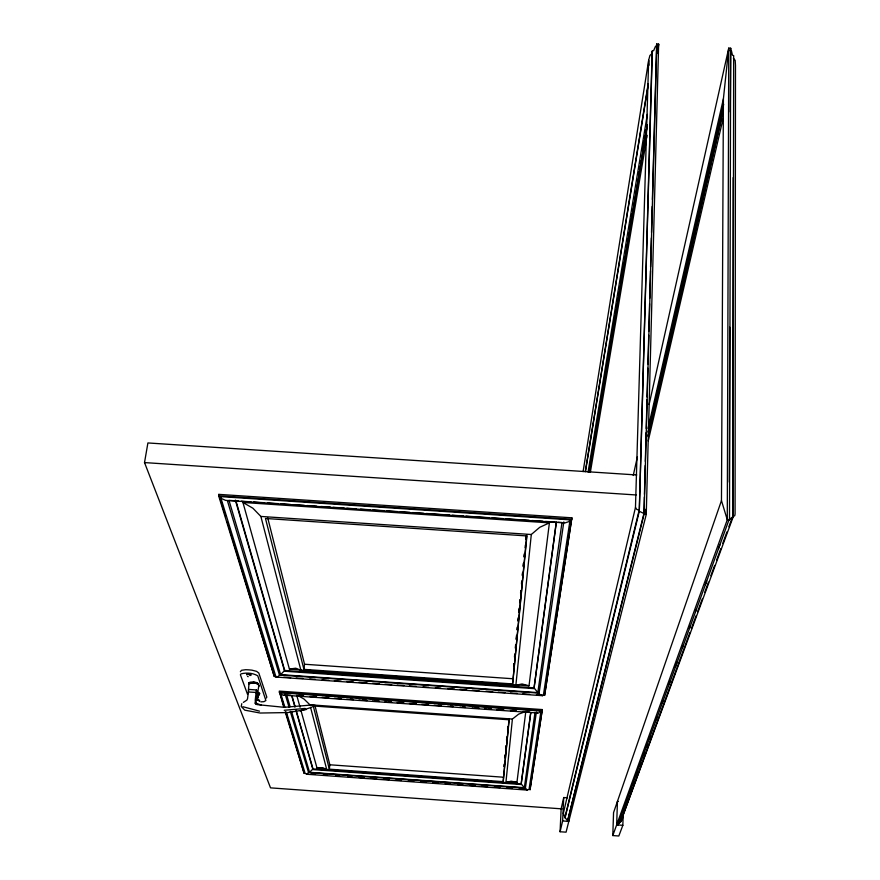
<?xml version="1.0" encoding="UTF-8"?>
<svg xmlns="http://www.w3.org/2000/svg" width="880" height="880" viewBox="0 0 880 880"><rect width="100%" height="100%" fill="white"/><g stroke="black" fill="none" stroke-linecap="round" stroke-linejoin="round"><path stroke-width="1.32" d="M729.333 482.13L729.729 327.206M730.29 111.947L730.664 48.224L728.75 48.114L649.099 404.503M618.387 824.043L620.653 821.843L732.974 517.462L733.194 177.584M730.059 50.897L730.664 48.224L729.487 519.937L727.276 519.794L721.468 500.588L723.404 98.835L728.75 48.114L727.276 519.794L612.799 835.56L618.816 836L622.842 825.308L623.161 814.869M644.369 497.046L644.05 514.283L567.49 821.304L643.929 513.502L639.287 511.269L565.07 817.828L567.534 820.369M644.446 494.307L645.216 465.52M645.326 461.406L646.107 432.619M646.217 428.505L646.998 399.718M647.064 396.979L647.845 368.192M647.955 364.078L648.736 335.291M648.846 331.177L649.583 303.754M649.737 298.276L650.474 270.853M650.584 266.739L651.365 237.952M651.508 232.474L652.212 206.426M652.399 199.573L656.722 44L658.636 44.11L646.25 514.426L566.071 832.172L560.076 831.743L561.143 808.819L563.728 797.533L567.545 797.808M565.07 817.828L563.343 813.285L635.47 507.43L648.648 60.324L649.913 55.473L652.091 53.559L652.333 50.93L653.587 50.721L655.446 46.464L656.546 46.035M652.091 53.559L639.287 511.269L652.333 50.93L651.893 53.636M620.653 821.843L689.953 632.456M612.799 835.56L613.558 812.592L721.468 500.588M568.964 817.487L568.788 821.392L562.639 820.952L560.076 831.743M562.639 820.952L563.728 797.533M536.415 694.804L544.61 695.376L571.879 517.814L218.856 494.373L218.647 495.814L274.285 676.478L278.377 676.764M542.3 709.566L530.035 789.712L542.3 709.566L279.279 691.108L283.58 706.662M544.61 695.376L571.879 517.814M556.325 521.862L534.05 687.83L537.823 692.604L280.621 674.63L228.987 500.368L238.579 501.006M530.673 712.998L521.169 783.827L524.337 787.699L309.562 772.299L291.687 711.964M503.184 781.638L509.157 719.785L313.258 705.991L329.351 769.175L503.184 781.638L509.069 718.949M504.119 766.623L504.262 764.434M512.622 683.925L526.922 535.942L265.485 518.474L303.93 669.372L512.622 683.925L526.768 535.183M513.865 663.817L513.711 666.38L514.019 663.575M657.778 53.449L658.636 44.11L657.734 49.533M504.845 757.9L505.109 755.183M505.758 748.396L506.011 745.679M506.528 740.245L506.792 737.528M507.573 729.388L507.826 726.671M514.459 657.096L514.723 654.379M515.372 647.581L515.625 644.864M516.153 639.419L516.538 635.338M517.055 629.904L517.319 627.187M517.968 620.389L518.221 617.661M518.738 612.227L519.134 608.146M519.651 602.712L519.904 599.984M520.553 593.186L520.817 590.469M521.466 583.671L521.719 580.954M522.247 575.509L522.5 572.792M523.149 565.994L523.413 563.277M524.062 556.479L524.315 553.751M525.745 538.802L525.998 536.085M504.185 766.37L504.438 763.675M505.087 756.943L505.34 754.248M505.857 748.847L506.121 746.152M506.759 739.42L507.023 736.725M507.661 729.982L507.925 727.287M514.668 656.755L514.932 654.038M515.449 648.582L515.713 645.854M516.362 639.045L516.626 636.317M517.275 629.508L517.539 626.78M518.056 621.324L518.32 618.607M518.969 611.787L519.233 609.059M519.882 602.25L520.146 599.522M520.663 594.077L520.927 591.349M521.576 584.529L521.84 581.812M522.489 574.992L522.753 572.264M523.27 566.819L523.666 562.727M524.183 557.282L524.447 554.554M525.096 547.734L525.36 545.017M525.877 539.561L526.273 535.48M301.169 711.238L317.009 768.009L322.399 767.668L326.788 769.747L505.901 782.584L512.402 719.048L518.65 714.131L525.811 711.48L516.945 782.331L507.353 781.649M549.406 522.863L242.946 502.469L289.41 669.053L295.757 668.206L300.894 670.252L515.867 685.245L531.3 534.501L539.715 527.329L549.406 522.863L529.023 685.773L516.703 684.915M329.351 769.175L329.835 764.786L314.82 705.1M296.186 710.358L313.005 768.911L309.562 772.299M303.93 669.372L304.546 664.246L267.663 517.638M235.862 500.478L284.702 670.439L280.621 674.63M274.285 676.478L227.315 521.906M530.816 712.393L521.125 784.509L312.939 769.582L296.098 711.095M556.281 522.83L534.006 688.622L284.614 671.22L235.345 500.115M255.794 703.967L256.938 695.629L256.872 693.649L255.86 692.428L248.402 691.988L247.522 698.786L246.851 700.139L243.353 702.383M524.337 787.699L535.018 712.371M537.823 692.604L561.968 522.522L557.854 522.247M284.823 707.003L280.445 692.714L540.98 711.007L529.045 789.36L527.153 790.075L525.404 788.084L536.382 712.063L537.196 712.965M542.542 695.695L276.012 677.061L220.451 496.606L570.086 519.849L543.433 694.892L542.542 695.695L539.869 694.606L539.11 693.132L563.816 521.906M248.237 693.121L248.743 689.414L256.421 689.975L257.444 691.218M583.099 471.592L648.648 60.324L649.033 65.252M585.288 471.702L648.208 83.666M585.453 471.482L648.175 85.107M656.282 46.706L656.722 44L644.05 514.283L646.25 514.426L645.392 509.355M588.06 472.065L647.339 114.4M590.458 462.649L595.87 430.177M599.258 409.882L601.282 397.694M601.733 394.988L602.184 392.282M612.117 332.75L612.568 330.044M613.019 327.338L613.47 324.632M613.921 321.926L614.372 319.22M620.917 279.983L621.368 277.277M621.819 274.571L622.27 271.865M622.721 269.159L623.172 266.453M629.717 227.216L630.168 224.51M630.619 221.804L631.07 219.098M631.521 216.392L631.972 213.686M638.517 174.449L638.968 171.743M639.419 169.037L639.87 166.331M640.321 163.625L640.772 160.919M642.807 148.742L643.258 146.036M643.709 143.33L644.16 140.624M644.611 137.918L645.062 135.212M645.513 132.506L645.964 129.8M589.215 472.296L647.328 124.784M589.402 471.9L647.328 125.818M257.851 691.647L258.896 685.399L257.675 683.408L249.106 682.715L248.622 684.266M590.403 471.966L646.261 140.767M646.723 138.072L647.174 135.366M562.133 808.885L270.523 787.864L144.518 462.583L147.906 442.948L636.746 474.969M633.226 475.519L637.417 456.764M648.054 428.439L723.404 98.835M648.197 431.552L722.678 107.25M648.186 432.52L723.657 104.28M257.411 693.132L256.674 694.749M648.076 435.567L722.667 112.145M648.109 436.502L723.261 111.034M648.219 440.979L723.052 118.778M565.125 816.618L639.122 510.268L636.702 509.344L635.47 507.43M622.732 817.575L622.094 819.786L620.697 820.633M258.896 685.399L258.566 686.466L258.896 685.399L257.675 683.408M621.291 815.012L617.98 824.956L729.245 519.156L730.4 519.035L731.588 517.484L732.974 517.462L733.667 55.583L732.457 55.231L731.445 50.809L730.444 50.259M622.699 811.151L623.645 808.577M625.053 804.727L627.396 798.292M629.739 791.857L630.685 789.283M632.093 785.422L633.501 781.572M635.844 775.137L636.779 772.563M639.133 766.128L640.541 762.267M642.884 755.843L643.819 753.269M646.173 746.834L647.108 744.26M648.989 739.123L649.924 736.549M656.029 719.818L656.964 717.255M662.123 703.098L663.069 700.524M669.163 683.804L670.109 681.23M675.268 667.084L677.149 661.936M682.308 647.79L683.243 645.216M689.348 628.496L690.283 625.922M695.453 611.765L696.388 609.191M705.309 584.76L706.717 580.899M718.443 548.735L719.851 544.874M691.383 628.584L696.124 615.703M697.543 611.831L702.295 598.939M704.66 592.493L708.455 582.186M710.831 575.74L714.626 565.433M716.529 560.274L720.797 548.68M722.689 543.521L726.957 531.916M728.86 526.768L732.182 517.748M241.78 703.659L241.219 706.464L244.772 710.16L260.15 713.031L287.925 712.569L306.262 709.533M313.698 706.409L313.445 706.937L313.555 706.046L311.96 704.737L312.356 705.661M256.421 689.975L255.244 700.04L255.387 702.878L256.278 703.901M227.436 500.819L279.422 674.982L278.509 676.335L276.012 677.061M290.279 711.337L308.539 772.519L306.669 774.246L305.107 773.289L286.418 712.206M570.086 519.849L568.821 521.653L564.938 522.929L225.588 500.357L221.507 498.564L220.451 496.606M540.98 711.007L538.593 713.064L282.656 695.079L280.445 692.714M257.939 684.42L258.445 683.815L257.015 682.682L253.704 681.868L249.931 682.209L249.37 682.847L250.085 683.694M266.387 698.06L266.816 697.103L258.819 673.035L256.564 671.352L251.933 670.164A20.999 6.622 6.8 0 0 245.542 669.724L241.516 670.296L240.361 671.748M257.015 682.682L256.168 683.452L258.049 684.563M259.699 701.173C260.37 699.765 256.63 699.611 255.64 700.249M247.049 674.476L250.173 674.542M284.185 695.189L285.23 694.419L289.113 707.432M505.901 782.584L511.093 781.187L516.945 782.331M249.447 683.133L253.715 682.44L253.704 681.868M310.794 705.661L312.664 704.913L313.555 706.046M515.867 685.245L522.049 683.98L529.023 685.773M300.124 710.908L311.938 707.223M732.655 516.45L734.712 515.823L735.075 514.019L735.482 65.307L735.174 60.368L733.381 58.212M259.05 701.074L259.039 700.337L256.883 700.051M249.909 675.565L251.097 675.037A2.31 0.726 6.8 0 0 248.776 674.058L246.752 674.234L246.697 674.861M249.942 683.232L254.133 683.023M305.096 708.444L284.218 710.292M312.664 704.913L284.306 707.322L257.026 704.605L254.98 703.274M254.441 682.88L249.106 682.715L248.358 690.756M256.201 698.093L258.269 697.895L257.477 695.475L259.094 695.134L259.49 694.243L256.322 692.967M260.832 701.855L263.956 701.668L265.881 700.535L257.763 675.796C252.846 672.969 246.521 672.419 241.032 673.871L240.383 674.74L247.566 694.419M144.518 462.583L636.196 494.967M218.647 495.814L571.802 519.277M241.318 501.193L250.91 501.831M253.649 502.007L264.605 502.744M267.355 502.92L278.311 503.646M281.05 503.833L290.642 504.471M293.392 504.658L304.348 505.384M307.087 505.56L316.679 506.198M320.793 506.473L330.385 507.111M333.124 507.298L344.091 508.024M346.83 508.211L356.422 508.849M360.536 509.124L370.128 509.762M372.867 509.938L383.823 510.664M386.562 510.851L397.529 511.577M400.268 511.764L409.86 512.402M412.599 512.578L423.566 513.315M426.305 513.491L449.603 515.042M452.342 515.229L463.309 515.955M466.048 516.142L489.335 517.693M492.085 517.869L503.041 518.595M505.78 518.782L529.078 520.333M531.817 520.509L542.784 521.246M545.523 521.422L555.115 522.06M242.946 502.469L252.89 508.211L260.865 516.439L531.3 534.501M304.546 664.246L512.941 678.755M289.41 669.053L301.73 669.922M304.469 670.109L311.322 670.582M316.789 670.967L323.642 671.44M330.484 671.924L337.337 672.397M342.804 672.782L349.657 673.255M355.135 673.64L361.977 674.124M367.455 674.498L375.672 675.07M379.775 675.356L387.992 675.928M393.47 676.313L400.312 676.797M405.79 677.171L412.643 677.655M418.121 678.029L424.963 678.513M430.441 678.898L437.283 679.371M442.761 679.756L450.978 680.328M456.456 680.713L463.298 681.186M468.776 681.571L475.629 682.044M481.107 682.429L489.313 683.001M493.427 683.287L501.644 683.859M507.122 684.244L513.964 684.717M284.702 670.439L534.05 687.83M279.422 674.982L539.11 693.132M283.844 677.149L290.664 677.622M296.131 678.007L302.951 678.48M309.782 678.964L315.249 679.338M322.069 679.822L328.9 680.295M334.356 680.68L341.187 681.153M346.643 681.538L353.474 682.011M358.93 682.396L367.125 682.968M372.581 683.353L379.412 683.826M384.868 684.211L391.699 684.684M397.155 685.069L403.986 685.542M409.442 685.927L416.273 686.4M423.104 686.884L428.56 687.258M435.391 687.742L440.847 688.127M447.678 688.6L454.498 689.073M459.965 689.458L466.785 689.931M472.252 690.316L479.072 690.8M485.903 691.273L492.723 691.746M498.19 692.131L505.01 692.604M510.477 692.989L517.297 693.462M522.764 693.847L529.584 694.331M279.147 692.241L542.234 710.721M300.872 695.684L303.611 695.871M313.214 696.542L315.953 696.74M325.556 697.411L328.295 697.609M337.898 698.28L340.648 698.478M350.24 699.149L352.99 699.347M362.593 700.018L366.707 700.304M374.935 700.887L379.049 701.173M388.652 701.844L391.391 702.042M400.994 702.713L403.733 702.911M413.336 703.582L416.086 703.769M425.678 704.451L428.428 704.638M438.031 705.32L440.77 705.507M450.373 706.178L453.112 706.376M462.715 707.047L465.454 707.245M475.057 707.916L479.171 708.202M488.774 708.884L491.524 709.071M501.116 709.753L503.866 709.94M513.469 710.611L516.208 710.809M290.73 695.211L286.638 694.925L290.136 706.717M297.55 695.684L303.006 696.069M309.837 696.553L316.657 697.026M322.113 697.411L328.944 697.895M334.4 698.28L341.22 698.753M346.687 699.138L353.507 699.622M358.963 700.007L367.158 700.579M372.614 700.964L379.434 701.437M384.901 701.822L391.721 702.306M397.177 702.691L404.008 703.164M409.464 703.549L416.284 704.033M421.751 704.407L428.571 704.891M434.027 705.276L440.858 705.76M447.678 706.233L453.134 706.618M459.965 707.102L465.421 707.476M472.241 707.96L479.072 708.444M484.528 708.818L491.348 709.302M496.804 709.687L503.635 710.16M510.455 710.644L515.911 711.029M522.742 711.513L529.562 711.986M512.402 719.048L309.881 704.781L304.018 699.039L299.255 696.322M329.835 764.786L503.459 777.216M317.009 768.009L326.59 768.702M313.005 768.911L521.169 783.827M308.539 772.519L525.404 788.084M311.014 773.993L315.117 774.29M323.334 774.873L327.437 775.17M335.654 775.764L339.757 776.061M347.974 776.644L352.077 776.941M358.919 777.436L364.397 777.821M371.239 778.316L376.717 778.712M383.559 779.196L389.037 779.592M395.879 780.087L401.357 780.483M408.199 780.967L413.677 781.363M420.519 781.858L425.997 782.243M432.839 782.738L438.317 783.134M445.159 783.618L450.637 784.014M457.479 784.509L462.957 784.894M469.799 785.389L475.277 785.785M482.119 786.28L487.597 786.665M494.439 787.16L499.917 787.556M506.759 788.04L512.237 788.436M519.079 788.931L524.557 789.316M306.669 774.246L527.153 790.075M618.442 801.46L617.43 801.394L616.682 824.857L622.842 825.308M256.564 697.587C259.567 698.588 257.29 695.266 258.357 694.837A4.345 1.331 6.6 0 0 258.632 694.782M259.49 711.15L242.957 706.739M261.393 705.254L255.387 702.878M247.478 676.401L248.226 676.709M258.236 692.285L259.809 693.473M285.197 711.898L304.172 773.498L285.736 712.107M218.856 494.373L225.709 516.659M279.686 692.417L284.119 706.86M291.599 695.497L294.965 707.19M292.072 696.047L295.064 706.453M296.758 695.387L300.069 707.278M260.865 516.439L300.894 670.252M310.574 707.432L326.788 769.747M250.437 674.718A1.793 0.561 6.8 0 1 250.459 675.158M259.094 694.639A4.345 1.331 6.6 0 0 259.303 694.529L259.49 693.594A4.345 1.331 6.6 0 0 257.521 692.626"/></g></svg>
